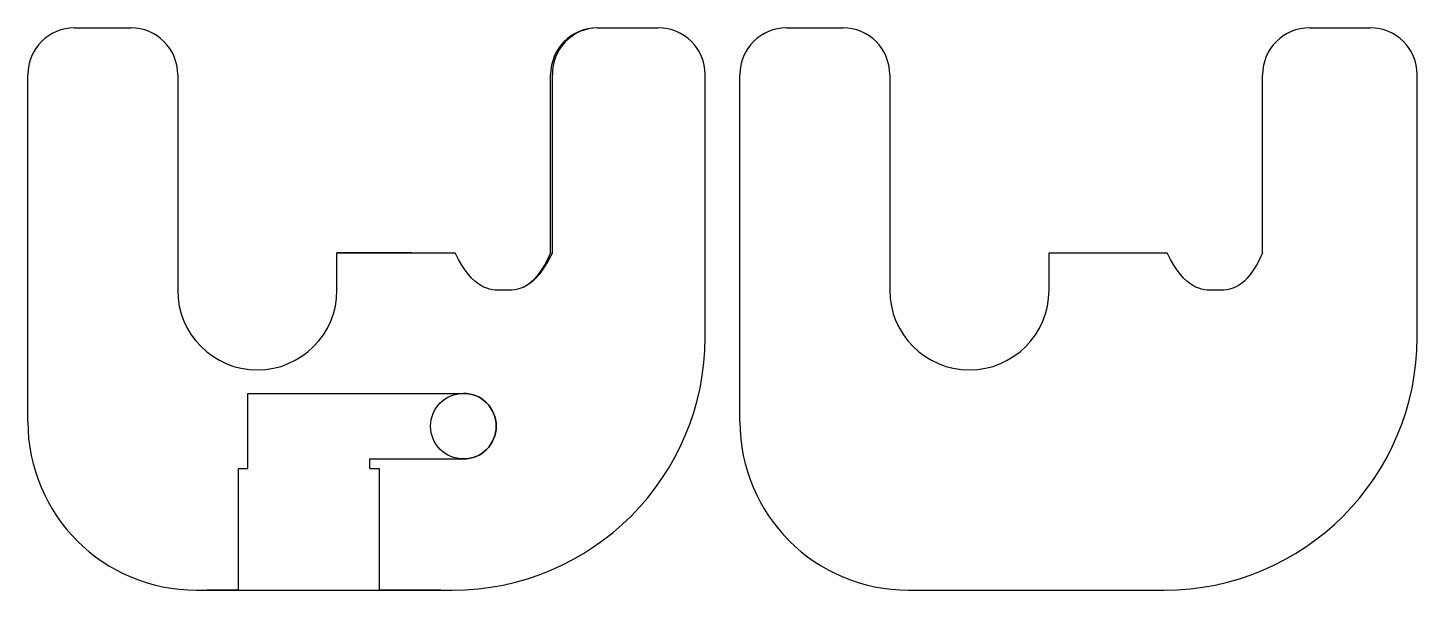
# Model space of a CAD drawing. Header units: millimetres. Extents: x 0 to 74.2, y 0 to 30.
import ezdxf

# ---------------------------------------------------------------- set-up
doc = ezdxf.new("R2010")
doc.units = ezdxf.units.MM
doc.layers.add('3mm', color=2, linetype='Continuous', lineweight=25, true_color=0xffff00)
doc.layers.add('5mm', color=1, linetype='Continuous', lineweight=25, true_color=0xff0000)

msp = doc.modelspace()

# ---------------------------------------------------------------- linework, layer by layer
at = {"layer": '3mm'}
for p, q in [((2.5, 30), (5.5, 30)), ((30.4, 30), (33.65, 30)), ((0, 9), (0, 27.5)), ((8, 27.5), (8, 16)), ((28, 18), (28, 27.5)), ((36.15, 13.5), (36.15, 27.5)), ((16.5, 16), (16.5, 18)), ((20.5, 18), (16.5, 18)), ((20.5, 18), (22.8, 18)), ((11.75, 10.5), (18.25, 10.5)), ((11.75, 6.5), (11.75, 10.5)), ((18.25, 10.5), (23.25, 10.5)), ((18.25, 7), (23.25, 7)), ((18.25, 6.5), (18.25, 7)), ((11.25, 0), (11.25, 6.5)), ((11.25, 6.5), (11.75, 6.5)), ((18.25, 6.5), (18.75, 6.5)), ((18.75, 6.5), (18.75, 0)), ((9, 0), (9.55, 0)), ((11.25, 0), (9.55, 0)), ((22.05, 0), (18.75, 0)), ((22.05, 0), (22.65, 0))]:
    msp.add_line(p, q, dxfattribs=at)
for centre, radius, start, end in [((2.5, 27.5), 2.5, 90, 180), ((5.5, 27.5), 2.5, 0, 90), ((30.45, 27.55), 2.451, 91.16914, 181.16914), ((33.65, 27.5), 2.5, 0, 90), ((12.25, 16), 4.25, 180, 0), ((22.65, 13.5), 13.5, 270, 0), ((23.25, 8.75), 1.75, 270, 90), ((9, 9), 9, 180, 270)]:
    msp.add_arc(centre, radius, start, end, dxfattribs=at)
msp.add_open_spline([(28, 18), (27, 16), (25.4, 16), (23.8, 16), (22.8, 18)], degree=3, dxfattribs=at)
at = {"layer": '5mm'}
for p, q in [((2.5, 30), (5.5, 30)), ((30.4, 30), (33.65, 30)), ((40.5, 30), (43.5, 30)), ((68.4, 30), (71.65, 30)), ((0, 9), (0, 27.5)), ((8, 27.5), (8, 16)), ((27.9, 18), (27.9, 27.5)), ((36.15, 13.5), (36.15, 27.5)), ((38, 9), (38, 27.5)), ((46, 27.5), (46, 16)), ((65.9, 18), (65.9, 27.5)), ((74.15, 13.5), (74.15, 27.5)), ((16.5, 16), (16.5, 18)), ((16.5, 18), (22.8, 18)), ((54.5, 16), (54.5, 18)), ((54.5, 18), (60.8, 18)), ((9, 0), (9.55, 0)), ((9.55, 0), (22.05, 0)), ((22.05, 0), (22.65, 0)), ((47, 0), (47.55, 0)), ((47.55, 0), (60.05, 0)), ((60.05, 0), (60.65, 0))]:
    msp.add_line(p, q, dxfattribs=at)
msp.add_circle((23.25, 8.75), 1.75, dxfattribs=at)
for centre, radius, start, end in [((2.5, 27.5), 2.5, 90, 180), ((5.5, 27.5), 2.5, 0, 90), ((30.4, 27.5), 2.5, 90, 180), ((33.65, 27.5), 2.5, 0, 90), ((40.5, 27.5), 2.5, 90, 180), ((43.5, 27.5), 2.5, 0, 90), ((68.4, 27.5), 2.5, 90, 180), ((71.65, 27.5), 2.5, 0, 90), ((12.25, 16), 4.25, 180, 0), ((50.25, 16), 4.25, 180, 0), ((22.65, 13.5), 13.5, 270, 0), ((60.65, 13.5), 13.5, 270, 0), ((9, 9), 9, 180, 270), ((47, 9), 9, 180, 270)]:
    msp.add_arc(centre, radius, start, end, dxfattribs=at)
for points in [[(27.9, 18), (27, 16), (25.4, 16), (23.8, 16), (22.8, 18)], [(65.9, 18), (65, 16), (63.4, 16), (61.8, 16), (60.8, 18)]]:
    msp.add_open_spline(points, degree=3, dxfattribs=at)

doc.saveas('drawing.dxf')
